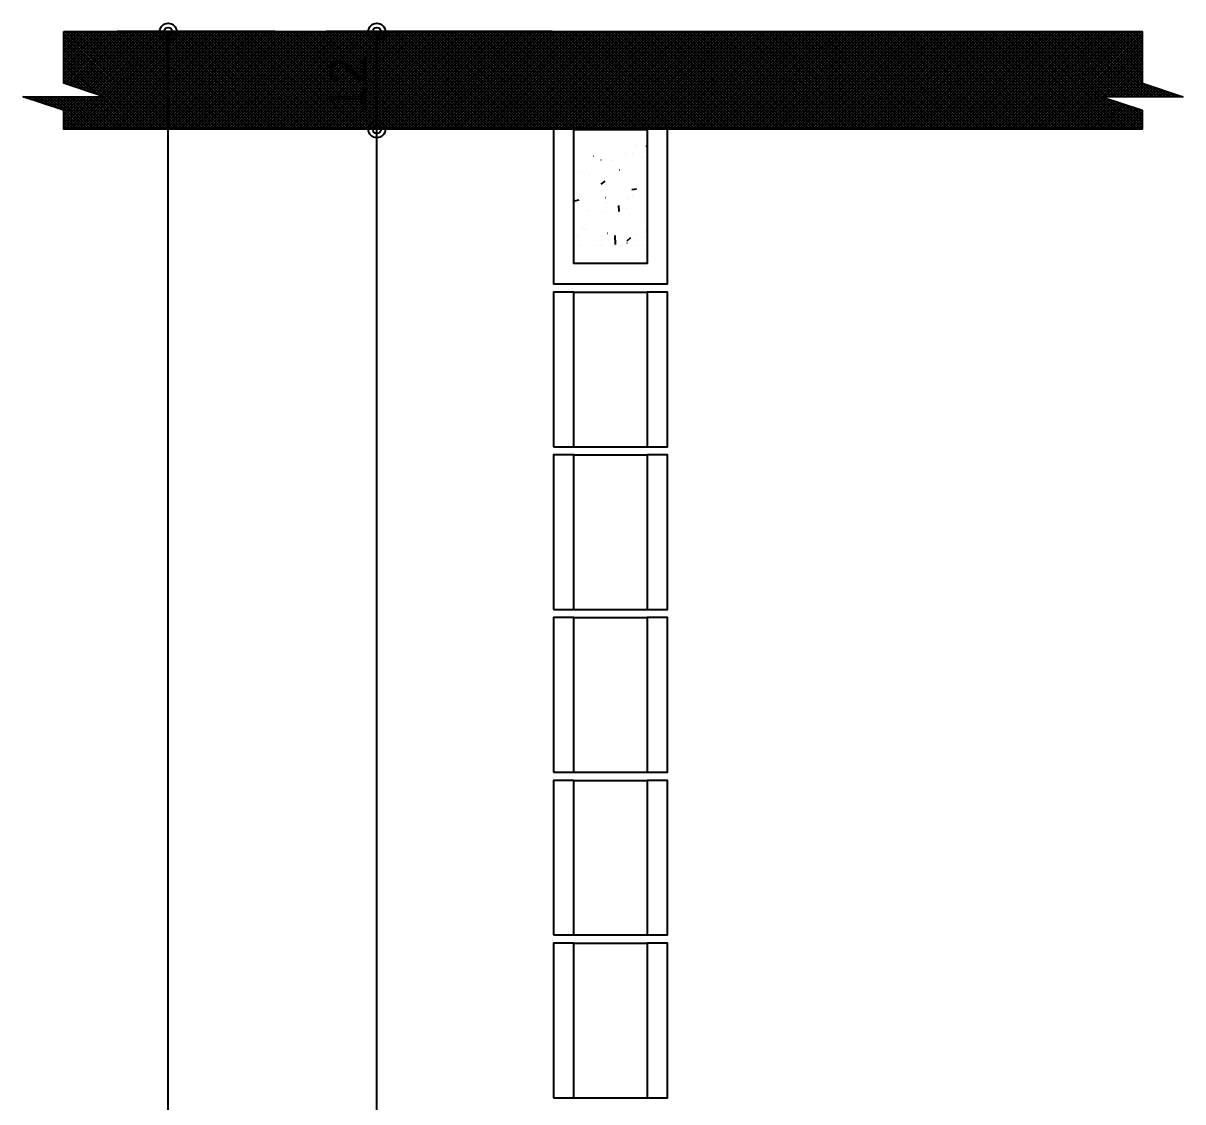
# Model space of a CAD drawing. Extents: x 0 to 119, y 0 to 84.
# Drawn here: x 11.36 to 17.06, y 25.68 to 30.98 of the extents above; entities that cross this region are included whole.
import ezdxf

# ---------------------------------------------------------------- set-up
doc = ezdxf.new("R2010")
doc.units = 0
doc.header["$MEASUREMENT"] = 0
for name, color, linetype in [('10', 252, 'CONTINUOUS'), ('29', 9, 'CONTINUOUS'), ('32', 250, 'CONTINUOUS'), ('6', 178, 'CONTINUOUS')]:
    doc.layers.add(name, color=color, linetype=linetype)
doc.styles.add('TQS_ARIAL', font='arial.ttf')

msp = doc.modelspace()

# ---------------------------------------------------------------- linework, layer by layer
at = {"layer": '10', "color": 252, "linetype": 'Continuous'}
for p, q in [((14.062262, 30.457477), (14.422262, 30.457477)), ((14.062262, 30.457477), (14.422262, 30.457477)), ((14.062262, 30.456399), (14.422262, 30.456399)), ((14.062262, 30.456399), (14.422262, 30.456399)), ((14.062262, 30.456399), (14.422262, 30.456399)), ((14.062262, 29.657477), (14.422262, 29.657477)), ((14.062262, 28.897477), (14.422262, 28.897477)), ((14.062262, 28.857477), (14.422262, 28.857477)), ((14.062262, 28.097477), (14.422262, 28.097477)), ((14.062262, 28.057477), (14.422262, 28.057477)), ((14.062262, 27.297477), (14.422262, 27.297477)), ((14.062262, 27.257477), (14.422262, 27.257477)), ((14.062262, 26.497477), (14.422262, 26.497477)), ((14.062262, 26.457477), (14.422262, 26.457477)), ((14.062262, 25.697477), (14.422262, 25.697477))]:
    msp.add_line(p, q, dxfattribs=at)
for points in [[(14.062262, 30.457477), (13.962262, 30.457477), (13.962262, 29.697477), (14.522262, 29.697477), (14.522262, 30.457477), (14.422262, 30.457477), (14.422262, 29.797477), (14.062262, 29.797477), (14.062262, 30.457477)], [(13.962262, 28.897477), (14.062262, 28.897477), (14.062262, 29.657477), (13.962262, 29.657477), (13.962262, 28.897477)], [(14.422262, 28.897477), (14.522262, 28.897477), (14.522262, 29.657477), (14.422262, 29.657477), (14.422262, 28.897477)], [(13.962262, 28.097477), (14.062262, 28.097477), (14.062262, 28.857477), (13.962262, 28.857477), (13.962262, 28.097477)], [(14.422262, 28.097477), (14.522262, 28.097477), (14.522262, 28.857477), (14.422262, 28.857477), (14.422262, 28.097477)], [(13.962262, 27.297477), (14.062262, 27.297477), (14.062262, 28.057477), (13.962262, 28.057477), (13.962262, 27.297477)], [(14.422262, 27.297477), (14.522262, 27.297477), (14.522262, 28.057477), (14.422262, 28.057477), (14.422262, 27.297477)], [(13.962262, 26.497477), (14.062262, 26.497477), (14.062262, 27.257477), (13.962262, 27.257477), (13.962262, 26.497477)], [(14.422262, 26.497477), (14.522262, 26.497477), (14.522262, 27.257477), (14.422262, 27.257477), (14.422262, 26.497477)], [(13.962262, 25.697477), (14.062262, 25.697477), (14.062262, 26.457477), (13.962262, 26.457477), (13.962262, 25.697477)], [(14.422262, 25.697477), (14.522262, 25.697477), (14.522262, 26.457477), (14.422262, 26.457477), (14.422262, 25.697477)]]:
    msp.add_lwpolyline(points, dxfattribs=at)
at = {"layer": '29', "color": 9, "linetype": 'Continuous'}
for p, q in [((11.555375, 30.689684), (11.803168, 30.937477)), ((11.555375, 30.703826), (11.789026, 30.937477)), ((11.555375, 30.717969), (11.774884, 30.937477)), ((11.555375, 30.732111), (11.760742, 30.937477)), ((11.555375, 30.746253), (11.746599, 30.937477)), ((11.555375, 30.760395), (11.732457, 30.937477)), ((11.555375, 30.774537), (11.718315, 30.937477)), ((11.555375, 30.788679), (11.704173, 30.937477)), ((11.555375, 30.802821), (11.690031, 30.937477)), ((11.555375, 30.816964), (11.675889, 30.937477)), ((11.555375, 30.831106), (11.661747, 30.937477)), ((11.555375, 30.845248), (11.647605, 30.937477)), ((11.555375, 30.85939), (11.633462, 30.937477)), ((11.555375, 30.873532), (11.61932, 30.937477)), ((11.555375, 30.887674), (11.605178, 30.937477)), ((11.555375, 30.901816), (11.591036, 30.937477)), ((11.555375, 30.915958), (11.576894, 30.937477)), ((11.555375, 30.930101), (11.562752, 30.937477)), ((11.555375, 30.927601), (12.025498, 30.457477)), ((11.555375, 30.913458), (12.011356, 30.457477)), ((11.555375, 30.899316), (11.997214, 30.457477)), ((11.55964, 30.937477), (12.03964, 30.457477)), ((11.561826, 30.681993), (11.81731, 30.937477)), ((11.572433, 30.678458), (11.831452, 30.937477)), ((11.573782, 30.937477), (12.053782, 30.457477)), ((11.583039, 30.674922), (11.845594, 30.937477)), ((11.587924, 30.937477), (12.067924, 30.457477)), ((11.593646, 30.671387), (11.859737, 30.937477)), ((11.602066, 30.937477), (12.082066, 30.457477)), ((11.604253, 30.667851), (11.873879, 30.937477)), ((11.606011, 30.457477), (12.086011, 30.937477)), ((11.614859, 30.664316), (11.888021, 30.937477)), ((11.616209, 30.937477), (12.096209, 30.457477)), ((11.620153, 30.457477), (12.100153, 30.937477)), ((11.625466, 30.66078), (11.902163, 30.937477)), ((11.630351, 30.937477), (12.110351, 30.457477)), ((11.634295, 30.457477), (12.114295, 30.937477)), ((11.636072, 30.657245), (11.916305, 30.937477)), ((11.644493, 30.937477), (12.124493, 30.457477)), ((11.646679, 30.653709), (11.930447, 30.937477)), ((11.648437, 30.457477), (12.128437, 30.937477)), ((11.657286, 30.650174), (11.944589, 30.937477)), ((11.658635, 30.937477), (12.138635, 30.457477)), ((11.662579, 30.457477), (12.142579, 30.937477)), ((11.667892, 30.646638), (11.958731, 30.937477)), ((11.672777, 30.937477), (12.152777, 30.457477)), ((11.676721, 30.457477), (12.156721, 30.937477)), ((11.678499, 30.643103), (11.972874, 30.937477)), ((11.686919, 30.937477), (12.166919, 30.457477)), ((11.689105, 30.639567), (11.987016, 30.937477)), ((11.690864, 30.457477), (12.170864, 30.937477)), ((11.699712, 30.636032), (12.001158, 30.937477)), ((11.701061, 30.937477), (12.181061, 30.457477)), ((11.705006, 30.457477), (12.185006, 30.937477)), ((11.710319, 30.632496), (12.0153, 30.937477)), ((11.715204, 30.937477), (12.195204, 30.457477)), ((11.719148, 30.457477), (12.199148, 30.937477)), ((11.720925, 30.628961), (12.029442, 30.937477)), ((11.729346, 30.937477), (12.209346, 30.457477)), ((11.731532, 30.625425), (12.043584, 30.937477)), ((11.73329, 30.457477), (12.21329, 30.937477)), ((11.742139, 30.62189), (12.057726, 30.937477)), ((11.743488, 30.937477), (12.223488, 30.457477)), ((11.747432, 30.457477), (12.227432, 30.937477)), ((11.752745, 30.618354), (12.071869, 30.937477)), ((11.75763, 30.937477), (12.23763, 30.457477)), ((11.761574, 30.457477), (12.241574, 30.937477)), ((11.771772, 30.937477), (12.251772, 30.457477)), ((11.775716, 30.457477), (12.255716, 30.937477)), ((11.785914, 30.937477), (12.265914, 30.457477)), ((11.789858, 30.457477), (12.269858, 30.937477)), ((11.800056, 30.937477), (12.280056, 30.457477)), ((11.804001, 30.457477), (12.284001, 30.937477)), ((11.814198, 30.937477), (12.294198, 30.457477)), ((11.818143, 30.457477), (12.298143, 30.937477)), ((11.828341, 30.937477), (12.308341, 30.457477)), ((11.832285, 30.457477), (12.312285, 30.937477)), ((11.842483, 30.937477), (12.322483, 30.457477)), ((11.846427, 30.457477), (12.326427, 30.937477)), ((11.856625, 30.937477), (12.336625, 30.457477)), ((11.860569, 30.457477), (12.340569, 30.937477)), ((11.870767, 30.937477), (12.350767, 30.457477)), ((11.874711, 30.457477), (12.354711, 30.937477)), ((11.884909, 30.937477), (12.364909, 30.457477)), ((11.888853, 30.457477), (12.368853, 30.937477)), ((11.899051, 30.937477), (12.379051, 30.457477)), ((11.902996, 30.457477), (12.382996, 30.937477)), ((11.913193, 30.937477), (12.393193, 30.457477)), ((11.917138, 30.457477), (12.397138, 30.937477)), ((11.927336, 30.937477), (12.407336, 30.457477)), ((11.93128, 30.457477), (12.41128, 30.937477)), ((11.941478, 30.937477), (12.421478, 30.457477)), ((11.945422, 30.457477), (12.425422, 30.937477)), ((11.95562, 30.937477), (12.43562, 30.457477)), ((11.959564, 30.457477), (12.439564, 30.937477)), ((11.969762, 30.937477), (12.449762, 30.457477)), ((11.973706, 30.457477), (12.453706, 30.937477)), ((11.983904, 30.937477), (12.463904, 30.457477)), ((11.987848, 30.457477), (12.467848, 30.937477)), ((11.998046, 30.937477), (12.478046, 30.457477)), ((12.001991, 30.457477), (12.481991, 30.937477)), ((12.012188, 30.937477), (12.492188, 30.457477)), ((12.016133, 30.457477), (12.496133, 30.937477)), ((12.026331, 30.937477), (12.506331, 30.457477)), ((12.030275, 30.457477), (12.510275, 30.937477)), ((12.040473, 30.937477), (12.520473, 30.457477)), ((12.044417, 30.457477), (12.524417, 30.937477)), ((12.054615, 30.937477), (12.534615, 30.457477)), ((12.058559, 30.457477), (12.538559, 30.937477)), ((12.068757, 30.937477), (12.548757, 30.457477)), ((12.072701, 30.457477), (12.552701, 30.937477)), ((12.082899, 30.937477), (12.562899, 30.457477)), ((12.086843, 30.457477), (12.566843, 30.937477)), ((12.097041, 30.937477), (12.577041, 30.457477)), ((12.100985, 30.457477), (12.580985, 30.937477)), ((12.111183, 30.937477), (12.591183, 30.457477)), ((12.115128, 30.457477), (12.595128, 30.937477)), ((12.125325, 30.937477), (12.605325, 30.457477)), ((12.12927, 30.457477), (12.60927, 30.937477)), ((12.139468, 30.937477), (12.619468, 30.457477)), ((12.143412, 30.457477), (12.623412, 30.937477)), ((12.15361, 30.937477), (12.63361, 30.457477)), ((12.157554, 30.457477), (12.637554, 30.937477)), ((12.167752, 30.937477), (12.647752, 30.457477)), ((12.171696, 30.457477), (12.651696, 30.937477)), ((12.181894, 30.937477), (12.661894, 30.457477)), ((12.185838, 30.457477), (12.665838, 30.937477)), ((12.196036, 30.937477), (12.676036, 30.457477)), ((12.19998, 30.457477), (12.67998, 30.937477)), ((12.210178, 30.937477), (12.690178, 30.457477)), ((12.214123, 30.457477), (12.694123, 30.937477)), ((12.22432, 30.937477), (12.70432, 30.457477)), ((12.228265, 30.457477), (12.708265, 30.937477)), ((12.238463, 30.937477), (12.718463, 30.457477)), ((12.242407, 30.457477), (12.722407, 30.937477)), ((12.252605, 30.937477), (12.732605, 30.457477)), ((12.256549, 30.457477), (12.736549, 30.937477)), ((12.266747, 30.937477), (12.746747, 30.457477)), ((12.270691, 30.457477), (12.750691, 30.937477)), ((12.280889, 30.937477), (12.760889, 30.457477)), ((12.284833, 30.457477), (12.764833, 30.937477)), ((12.295031, 30.937477), (12.775031, 30.457477)), ((12.298975, 30.457477), (12.778975, 30.937477)), ((12.309173, 30.937477), (12.789173, 30.457477)), ((12.313117, 30.457477), (12.793117, 30.937477)), ((12.323315, 30.937477), (12.803315, 30.457477)), ((12.32726, 30.457477), (12.80726, 30.937477)), ((12.337458, 30.937477), (12.817458, 30.457477)), ((12.341402, 30.457477), (12.821402, 30.937477)), ((12.3516, 30.937477), (12.8316, 30.457477)), ((12.355544, 30.457477), (12.835544, 30.937477)), ((12.365742, 30.937477), (12.845742, 30.457477)), ((12.369686, 30.457477), (12.849686, 30.937477)), ((12.379884, 30.937477), (12.859884, 30.457477)), ((12.383828, 30.457477), (12.863828, 30.937477)), ((12.394026, 30.937477), (12.874026, 30.457477)), ((12.39797, 30.457477), (12.87797, 30.937477)), ((12.408168, 30.937477), (12.888168, 30.457477)), ((12.412112, 30.457477), (12.892112, 30.937477)), ((12.42231, 30.937477), (12.90231, 30.457477)), ((12.426255, 30.457477), (12.906255, 30.937477)), ((12.436452, 30.937477), (12.916452, 30.457477)), ((12.440397, 30.457477), (12.920397, 30.937477)), ((12.450595, 30.937477), (12.930595, 30.457477)), ((12.454539, 30.457477), (12.934539, 30.937477)), ((12.464737, 30.937477), (12.944737, 30.457477)), ((12.468681, 30.457477), (12.948681, 30.937477)), ((12.478879, 30.937477), (12.958879, 30.457477)), ((12.482823, 30.457477), (12.962823, 30.937477)), ((12.493021, 30.937477), (12.973021, 30.457477)), ((12.496965, 30.457477), (12.976965, 30.937477)), ((12.507163, 30.937477), (12.987163, 30.457477)), ((12.511107, 30.457477), (12.991107, 30.937477)), ((12.521305, 30.937477), (13.001305, 30.457477)), ((12.52525, 30.457477), (13.00525, 30.937477)), ((12.535447, 30.937477), (13.015447, 30.457477)), ((12.539392, 30.457477), (13.019392, 30.937477)), ((12.54959, 30.937477), (13.02959, 30.457477)), ((12.553534, 30.457477), (13.033534, 30.937477)), ((12.563732, 30.937477), (13.043732, 30.457477)), ((12.567676, 30.457477), (13.047676, 30.937477)), ((12.577874, 30.937477), (13.057874, 30.457477)), ((12.581818, 30.457477), (13.061818, 30.937477)), ((12.592016, 30.937477), (13.072016, 30.457477)), ((12.59596, 30.457477), (13.07596, 30.937477)), ((12.606158, 30.937477), (13.086158, 30.457477)), ((12.610102, 30.457477), (13.090102, 30.937477)), ((12.6203, 30.937477), (13.1003, 30.457477)), ((12.624244, 30.457477), (13.104244, 30.937477)), ((12.634442, 30.937477), (13.114442, 30.457477)), ((12.638387, 30.457477), (13.118387, 30.937477)), ((12.648584, 30.937477), (13.128584, 30.457477)), ((12.652529, 30.457477), (13.132529, 30.937477)), ((12.662727, 30.937477), (13.142727, 30.457477)), ((12.666671, 30.457477), (13.146671, 30.937477)), ((12.676869, 30.937477), (13.156869, 30.457477)), ((12.680813, 30.457477), (13.160813, 30.937477)), ((12.691011, 30.937477), (13.171011, 30.457477)), ((12.694955, 30.457477), (13.174955, 30.937477)), ((12.705153, 30.937477), (13.185153, 30.457477)), ((12.709097, 30.457477), (13.189097, 30.937477)), ((12.719295, 30.937477), (13.199295, 30.457477)), ((12.723239, 30.457477), (13.203239, 30.937477)), ((12.733437, 30.937477), (13.213437, 30.457477)), ((12.737382, 30.457477), (13.217382, 30.937477)), ((12.747579, 30.937477), (13.227579, 30.457477)), ((12.751524, 30.457477), (13.231524, 30.937477)), ((12.761722, 30.937477), (13.241722, 30.457477)), ((12.765666, 30.457477), (13.245666, 30.937477)), ((12.775864, 30.937477), (13.255864, 30.457477)), ((12.779808, 30.457477), (13.259808, 30.937477)), ((12.790006, 30.937477), (13.270006, 30.457477)), ((12.79395, 30.457477), (13.27395, 30.937477)), ((12.804148, 30.937477), (13.284148, 30.457477)), ((12.808092, 30.457477), (13.288092, 30.937477)), ((12.81829, 30.937477), (13.29829, 30.457477)), ((12.822234, 30.457477), (13.302234, 30.937477)), ((12.832432, 30.937477), (13.312432, 30.457477)), ((12.836377, 30.457477), (13.316377, 30.937477)), ((12.846574, 30.937477), (13.326574, 30.457477)), ((12.850519, 30.457477), (13.330519, 30.937477)), ((12.860717, 30.937477), (13.340717, 30.457477)), ((12.864661, 30.457477), (13.344661, 30.937477)), ((12.874859, 30.937477), (13.354859, 30.457477)), ((12.878803, 30.457477), (13.358803, 30.937477)), ((12.889001, 30.937477), (13.369001, 30.457477)), ((12.892945, 30.457477), (13.372945, 30.937477)), ((12.903143, 30.937477), (13.383143, 30.457477)), ((12.907087, 30.457477), (13.387087, 30.937477)), ((12.917285, 30.937477), (13.397285, 30.457477)), ((12.921229, 30.457477), (13.401229, 30.937477)), ((12.931427, 30.937477), (13.411427, 30.457477)), ((12.935371, 30.457477), (13.415371, 30.937477)), ((12.945569, 30.937477), (13.425569, 30.457477)), ((12.949514, 30.457477), (13.429514, 30.937477)), ((12.959711, 30.937477), (13.439711, 30.457477)), ((12.963656, 30.457477), (13.443656, 30.937477)), ((12.973854, 30.937477), (13.453854, 30.457477)), ((12.977798, 30.457477), (13.457798, 30.937477)), ((12.987996, 30.937477), (13.467996, 30.457477)), ((12.99194, 30.457477), (13.47194, 30.937477)), ((13.002138, 30.937477), (13.482138, 30.457477)), ((13.006082, 30.457477), (13.486082, 30.937477)), ((13.01628, 30.937477), (13.49628, 30.457477)), ((13.020224, 30.457477), (13.500224, 30.937477)), ((13.030422, 30.937477), (13.510422, 30.457477)), ((13.034366, 30.457477), (13.514366, 30.937477)), ((13.044564, 30.937477), (13.524564, 30.457477)), ((13.048509, 30.457477), (13.528509, 30.937477)), ((13.058706, 30.937477), (13.538706, 30.457477)), ((13.062651, 30.457477), (13.542651, 30.937477)), ((13.072849, 30.937477), (13.552849, 30.457477)), ((13.076793, 30.457477), (13.556793, 30.937477)), ((13.086991, 30.937477), (13.566991, 30.457477)), ((13.090935, 30.457477), (13.570935, 30.937477)), ((13.101133, 30.937477), (13.581133, 30.457477)), ((13.105077, 30.457477), (13.585077, 30.937477)), ((13.115275, 30.937477), (13.595275, 30.457477)), ((13.119219, 30.457477), (13.599219, 30.937477)), ((13.129417, 30.937477), (13.609417, 30.457477)), ((13.133361, 30.457477), (13.613361, 30.937477)), ((13.143559, 30.937477), (13.623559, 30.457477)), ((13.147503, 30.457477), (13.627503, 30.937477)), ((13.157701, 30.937477), (13.637701, 30.457477)), ((13.161646, 30.457477), (13.641646, 30.937477)), ((13.171844, 30.937477), (13.651844, 30.457477)), ((13.175788, 30.457477), (13.655788, 30.937477)), ((13.185986, 30.937477), (13.665986, 30.457477)), ((13.18993, 30.457477), (13.66993, 30.937477)), ((13.200128, 30.937477), (13.680128, 30.457477)), ((13.204072, 30.457477), (13.684072, 30.937477)), ((13.21427, 30.937477), (13.69427, 30.457477)), ((13.218214, 30.457477), (13.698214, 30.937477)), ((13.228412, 30.937477), (13.708412, 30.457477)), ((13.232356, 30.457477), (13.712356, 30.937477)), ((13.242554, 30.937477), (13.722554, 30.457477)), ((13.246498, 30.457477), (13.726498, 30.937477)), ((13.256696, 30.937477), (13.736696, 30.457477)), ((13.260641, 30.457477), (13.740641, 30.937477)), ((13.270838, 30.937477), (13.750838, 30.457477)), ((13.274783, 30.457477), (13.754783, 30.937477)), ((13.284981, 30.937477), (13.764981, 30.457477)), ((13.288925, 30.457477), (13.768925, 30.937477)), ((13.299123, 30.937477), (13.779123, 30.457477)), ((13.303067, 30.457477), (13.783067, 30.937477)), ((13.313265, 30.937477), (13.793265, 30.457477)), ((13.317209, 30.457477), (13.797209, 30.937477)), ((13.327407, 30.937477), (13.807407, 30.457477)), ((13.331351, 30.457477), (13.811351, 30.937477)), ((13.341549, 30.937477), (13.821549, 30.457477)), ((13.345493, 30.457477), (13.825493, 30.937477)), ((13.355691, 30.937477), (13.835691, 30.457477)), ((13.359636, 30.457477), (13.839636, 30.937477)), ((13.369833, 30.937477), (13.849833, 30.457477)), ((13.373778, 30.457477), (13.853778, 30.937477)), ((13.383976, 30.937477), (13.863976, 30.457477)), ((13.38792, 30.457477), (13.86792, 30.937477)), ((13.398118, 30.937477), (13.878118, 30.457477)), ((13.402062, 30.457477), (13.882062, 30.937477)), ((13.41226, 30.937477), (13.89226, 30.457477)), ((13.416204, 30.457477), (13.896204, 30.937477)), ((13.426402, 30.937477), (13.906402, 30.457477)), ((13.430346, 30.457477), (13.910346, 30.937477)), ((13.440544, 30.937477), (13.920544, 30.457477)), ((13.444488, 30.457477), (13.924488, 30.937477)), ((13.454686, 30.937477), (13.934686, 30.457477)), ((13.45863, 30.457477), (13.93863, 30.937477)), ((13.468828, 30.937477), (13.948828, 30.457477)), ((13.472773, 30.457477), (13.952773, 30.937477)), ((13.48297, 30.937477), (13.96297, 30.457477)), ((13.486915, 30.457477), (13.966915, 30.937477)), ((13.497113, 30.937477), (13.977113, 30.457477)), ((13.501057, 30.457477), (13.981057, 30.937477)), ((13.511255, 30.937477), (13.991255, 30.457477)), ((13.515199, 30.457477), (13.995199, 30.937477)), ((13.525397, 30.937477), (14.005397, 30.457477)), ((13.529341, 30.457477), (14.009341, 30.937477)), ((13.539539, 30.937477), (14.019539, 30.457477)), ((13.543483, 30.457477), (14.023483, 30.937477)), ((13.553681, 30.937477), (14.033681, 30.457477)), ((13.557625, 30.457477), (14.037625, 30.937477)), ((13.567823, 30.937477), (14.047823, 30.457477)), ((13.571768, 30.457477), (14.051768, 30.937477)), ((13.581965, 30.937477), (14.061965, 30.457477)), ((13.58591, 30.457477), (14.06591, 30.937477)), ((13.596108, 30.937477), (14.076108, 30.457477)), ((13.600052, 30.457477), (14.080052, 30.937477)), ((13.61025, 30.937477), (14.09025, 30.457477)), ((13.614194, 30.457477), (14.094194, 30.937477)), ((13.624392, 30.937477), (14.104392, 30.457477)), ((13.628336, 30.457477), (14.108336, 30.937477)), ((13.638534, 30.937477), (14.118534, 30.457477)), ((13.642478, 30.457477), (14.122478, 30.937477)), ((13.652676, 30.937477), (14.132676, 30.457477)), ((13.65662, 30.457477), (14.13662, 30.937477)), ((13.666818, 30.937477), (14.146818, 30.457477)), ((13.670763, 30.457477), (14.150763, 30.937477)), ((13.68096, 30.937477), (14.16096, 30.457477)), ((13.684905, 30.457477), (14.164905, 30.937477)), ((13.695103, 30.937477), (14.175103, 30.457477)), ((13.699047, 30.457477), (14.179047, 30.937477)), ((13.709245, 30.937477), (14.189245, 30.457477)), ((13.713189, 30.457477), (14.193189, 30.937477)), ((13.723387, 30.937477), (14.203387, 30.457477)), ((13.727331, 30.457477), (14.207331, 30.937477)), ((13.737529, 30.937477), (14.217529, 30.457477)), ((13.741473, 30.457477), (14.221473, 30.937477)), ((13.751671, 30.937477), (14.231671, 30.457477)), ((13.755615, 30.457477), (14.235615, 30.937477)), ((13.765813, 30.937477), (14.245813, 30.457477)), ((13.769757, 30.457477), (14.249757, 30.937477)), ((13.779955, 30.937477), (14.259955, 30.457477)), ((13.7839, 30.457477), (14.2639, 30.937477)), ((13.794097, 30.937477), (14.274097, 30.457477)), ((13.798042, 30.457477), (14.278042, 30.937477)), ((13.80824, 30.937477), (14.28824, 30.457477)), ((13.812184, 30.457477), (14.292184, 30.937477)), ((13.822382, 30.937477), (14.302382, 30.457477)), ((13.826326, 30.457477), (14.306326, 30.937477)), ((13.836524, 30.937477), (14.316524, 30.457477)), ((13.840468, 30.457477), (14.320468, 30.937477)), ((13.850666, 30.937477), (14.330666, 30.457477)), ((13.85461, 30.457477), (14.33461, 30.937477)), ((13.864808, 30.937477), (14.344808, 30.457477)), ((13.868752, 30.457477), (14.348752, 30.937477)), ((13.87895, 30.937477), (14.35895, 30.457477)), ((13.882895, 30.457477), (14.362895, 30.937477)), ((13.893092, 30.937477), (14.373092, 30.457477)), ((13.897037, 30.457477), (14.377037, 30.937477)), ((13.907235, 30.937477), (14.387235, 30.457477)), ((13.911179, 30.457477), (14.391179, 30.937477)), ((13.921377, 30.937477), (14.401377, 30.457477)), ((13.925321, 30.457477), (14.405321, 30.937477)), ((13.935519, 30.937477), (14.415519, 30.457477)), ((13.939463, 30.457477), (14.419463, 30.937477)), ((13.949661, 30.937477), (14.429661, 30.457477)), ((13.953605, 30.457477), (14.433605, 30.937477)), ((13.963803, 30.937477), (14.443803, 30.457477)), ((13.967747, 30.457477), (14.447747, 30.937477)), ((13.977945, 30.937477), (14.457945, 30.457477)), ((13.981889, 30.457477), (14.461889, 30.937477)), ((13.992087, 30.937477), (14.472087, 30.457477)), ((13.996032, 30.457477), (14.476032, 30.937477)), ((14.00623, 30.937477), (14.48623, 30.457477)), ((14.010174, 30.457477), (14.490174, 30.937477)), ((14.020372, 30.937477), (14.500372, 30.457477)), ((14.024316, 30.457477), (14.504316, 30.937477)), ((14.034514, 30.937477), (14.514514, 30.457477)), ((14.038458, 30.457477), (14.518458, 30.937477)), ((14.048656, 30.937477), (14.528656, 30.457477)), ((14.0526, 30.457477), (14.5326, 30.937477)), ((14.062798, 30.937477), (14.542798, 30.457477)), ((14.066742, 30.457477), (14.546742, 30.937477)), ((14.07694, 30.937477), (14.55694, 30.457477)), ((14.080884, 30.457477), (14.560884, 30.937477)), ((14.091082, 30.937477), (14.571082, 30.457477)), ((14.095027, 30.457477), (14.575027, 30.937477)), ((14.105224, 30.937477), (14.585224, 30.457477)), ((14.109169, 30.457477), (14.589169, 30.937477)), ((14.119367, 30.937477), (14.599367, 30.457477)), ((14.123311, 30.457477), (14.603311, 30.937477)), ((14.133509, 30.937477), (14.613509, 30.457477)), ((14.137453, 30.457477), (14.617453, 30.937477)), ((14.147651, 30.937477), (14.627651, 30.457477)), ((14.151595, 30.457477), (14.631595, 30.937477)), ((14.161793, 30.937477), (14.641793, 30.457477)), ((14.165737, 30.457477), (14.645737, 30.937477)), ((14.175935, 30.937477), (14.655935, 30.457477)), ((14.179879, 30.457477), (14.659879, 30.937477)), ((14.190077, 30.937477), (14.670077, 30.457477)), ((14.194022, 30.457477), (14.674022, 30.937477)), ((14.204219, 30.937477), (14.684219, 30.457477)), ((14.208164, 30.457477), (14.688164, 30.937477)), ((14.218362, 30.937477), (14.698362, 30.457477)), ((14.222306, 30.457477), (14.702306, 30.937477)), ((14.232504, 30.937477), (14.712504, 30.457477)), ((14.236448, 30.457477), (14.716448, 30.937477)), ((14.246646, 30.937477), (14.726646, 30.457477)), ((14.25059, 30.457477), (14.73059, 30.937477)), ((14.260788, 30.937477), (14.740788, 30.457477)), ((14.264732, 30.457477), (14.744732, 30.937477)), ((14.27493, 30.937477), (14.75493, 30.457477)), ((14.278874, 30.457477), (14.758874, 30.937477)), ((14.289072, 30.937477), (14.769072, 30.457477)), ((14.293016, 30.457477), (14.773016, 30.937477)), ((14.303214, 30.937477), (14.783214, 30.457477)), ((14.307159, 30.457477), (14.787159, 30.937477)), ((14.317357, 30.937477), (14.797357, 30.457477)), ((14.321301, 30.457477), (14.801301, 30.937477)), ((14.331499, 30.937477), (14.811499, 30.457477)), ((14.335443, 30.457477), (14.815443, 30.937477)), ((14.345641, 30.937477), (14.825641, 30.457477)), ((14.349585, 30.457477), (14.829585, 30.937477)), ((14.359783, 30.937477), (14.839783, 30.457477)), ((14.363727, 30.457477), (14.843727, 30.937477)), ((14.373925, 30.937477), (14.853925, 30.457477)), ((14.377869, 30.457477), (14.857869, 30.937477)), ((14.388067, 30.937477), (14.868067, 30.457477)), ((14.392011, 30.457477), (14.872011, 30.937477)), ((14.402209, 30.937477), (14.882209, 30.457477)), ((14.406154, 30.457477), (14.886154, 30.937477)), ((14.416351, 30.937477), (14.896351, 30.457477)), ((14.420296, 30.457477), (14.900296, 30.937477)), ((14.430494, 30.937477), (14.910494, 30.457477)), ((14.434438, 30.457477), (14.914438, 30.937477)), ((14.444636, 30.937477), (14.924636, 30.457477)), ((14.44858, 30.457477), (14.92858, 30.937477)), ((14.458778, 30.937477), (14.938778, 30.457477)), ((14.462722, 30.457477), (14.942722, 30.937477)), ((14.47292, 30.937477), (14.95292, 30.457477)), ((14.476864, 30.457477), (14.956864, 30.937477)), ((14.487062, 30.937477), (14.967062, 30.457477)), ((14.491006, 30.457477), (14.971006, 30.937477)), ((14.501204, 30.937477), (14.981204, 30.457477)), ((14.505149, 30.457477), (14.985149, 30.937477)), ((14.515346, 30.937477), (14.995346, 30.457477)), ((14.519291, 30.457477), (14.999291, 30.937477)), ((14.529489, 30.937477), (15.009489, 30.457477)), ((14.533433, 30.457477), (15.013433, 30.937477)), ((14.543631, 30.937477), (15.023631, 30.457477)), ((14.547575, 30.457477), (15.027575, 30.937477)), ((14.557773, 30.937477), (15.037773, 30.457477)), ((14.561717, 30.457477), (15.041717, 30.937477)), ((14.571915, 30.937477), (15.051915, 30.457477)), ((14.575859, 30.457477), (15.055859, 30.937477)), ((14.586057, 30.937477), (15.066057, 30.457477)), ((14.590001, 30.457477), (15.070001, 30.937477)), ((14.600199, 30.937477), (15.080199, 30.457477)), ((14.604143, 30.457477), (15.084143, 30.937477)), ((14.614341, 30.937477), (15.094341, 30.457477)), ((14.618286, 30.457477), (15.098286, 30.937477)), ((14.628483, 30.937477), (15.108483, 30.457477)), ((14.632428, 30.457477), (15.112428, 30.937477)), ((14.642626, 30.937477), (15.122626, 30.457477)), ((14.64657, 30.457477), (15.12657, 30.937477)), ((14.656768, 30.937477), (15.136768, 30.457477)), ((14.660712, 30.457477), (15.140712, 30.937477)), ((14.67091, 30.937477), (15.15091, 30.457477)), ((14.674854, 30.457477), (15.154854, 30.937477)), ((14.685052, 30.937477), (15.165052, 30.457477)), ((14.688996, 30.457477), (15.168996, 30.937477)), ((14.699194, 30.937477), (15.179194, 30.457477)), ((14.703138, 30.457477), (15.183138, 30.937477)), ((14.713336, 30.937477), (15.193336, 30.457477)), ((14.717281, 30.457477), (15.197281, 30.937477)), ((14.727478, 30.937477), (15.207478, 30.457477)), ((14.731423, 30.457477), (15.211423, 30.937477)), ((14.741621, 30.937477), (15.221621, 30.457477)), ((14.745565, 30.457477), (15.225565, 30.937477)), ((14.755763, 30.937477), (15.235763, 30.457477)), ((14.759707, 30.457477), (15.239707, 30.937477)), ((14.769905, 30.937477), (15.249905, 30.457477)), ((14.773849, 30.457477), (15.253849, 30.937477)), ((14.784047, 30.937477), (15.264047, 30.457477)), ((14.787991, 30.457477), (15.267991, 30.937477)), ((14.798189, 30.937477), (15.278189, 30.457477)), ((14.802133, 30.457477), (15.282133, 30.937477)), ((14.812331, 30.937477), (15.292331, 30.457477)), ((14.816275, 30.457477), (15.296275, 30.937477)), ((14.826473, 30.937477), (15.306473, 30.457477)), ((14.830418, 30.457477), (15.310418, 30.937477)), ((14.840616, 30.937477), (15.320616, 30.457477)), ((14.84456, 30.457477), (15.32456, 30.937477)), ((14.854758, 30.937477), (15.334758, 30.457477)), ((14.858702, 30.457477), (15.338702, 30.937477)), ((14.8689, 30.937477), (15.3489, 30.457477)), ((14.872844, 30.457477), (15.352844, 30.937477)), ((14.883042, 30.937477), (15.363042, 30.457477)), ((14.886986, 30.457477), (15.366986, 30.937477)), ((14.897184, 30.937477), (15.377184, 30.457477)), ((14.901128, 30.457477), (15.381128, 30.937477)), ((14.911326, 30.937477), (15.391326, 30.457477)), ((14.91527, 30.457477), (15.39527, 30.937477)), ((14.925468, 30.937477), (15.405468, 30.457477)), ((14.929413, 30.457477), (15.409413, 30.937477)), ((14.93961, 30.937477), (15.41961, 30.457477)), ((14.943555, 30.457477), (15.423555, 30.937477)), ((14.953753, 30.937477), (15.433753, 30.457477)), ((14.957697, 30.457477), (15.437697, 30.937477)), ((14.967895, 30.937477), (15.447895, 30.457477)), ((14.971839, 30.457477), (15.451839, 30.937477)), ((14.982037, 30.937477), (15.462037, 30.457477)), ((14.985981, 30.457477), (15.465981, 30.937477)), ((14.996179, 30.937477), (15.476179, 30.457477)), ((15.000123, 30.457477), (15.480123, 30.937477)), ((15.010321, 30.937477), (15.490321, 30.457477)), ((15.014265, 30.457477), (15.494265, 30.937477)), ((15.024463, 30.937477), (15.504463, 30.457477)), ((15.028408, 30.457477), (15.508408, 30.937477)), ((15.038605, 30.937477), (15.518605, 30.457477)), ((15.04255, 30.457477), (15.52255, 30.937477)), ((15.052748, 30.937477), (15.532748, 30.457477)), ((15.056692, 30.457477), (15.536692, 30.937477)), ((15.06689, 30.937477), (15.54689, 30.457477)), ((15.070834, 30.457477), (15.550834, 30.937477)), ((15.081032, 30.937477), (15.561032, 30.457477)), ((15.084976, 30.457477), (15.564976, 30.937477)), ((15.095174, 30.937477), (15.575174, 30.457477)), ((15.099118, 30.457477), (15.579118, 30.937477)), ((15.109316, 30.937477), (15.589316, 30.457477)), ((15.11326, 30.457477), (15.59326, 30.937477)), ((15.123458, 30.937477), (15.603458, 30.457477)), ((15.127402, 30.457477), (15.607402, 30.937477)), ((15.1376, 30.937477), (15.6176, 30.457477)), ((15.141545, 30.457477), (15.621545, 30.937477)), ((15.151743, 30.937477), (15.631743, 30.457477)), ((15.155687, 30.457477), (15.635687, 30.937477)), ((15.165885, 30.937477), (15.645885, 30.457477)), ((15.169829, 30.457477), (15.649829, 30.937477)), ((15.180027, 30.937477), (15.660027, 30.457477)), ((15.183971, 30.457477), (15.663971, 30.937477)), ((15.194169, 30.937477), (15.674169, 30.457477)), ((15.198113, 30.457477), (15.678113, 30.937477)), ((15.208311, 30.937477), (15.688311, 30.457477)), ((15.212255, 30.457477), (15.692255, 30.937477)), ((15.222453, 30.937477), (15.702453, 30.457477)), ((15.226397, 30.457477), (15.706397, 30.937477)), ((15.236595, 30.937477), (15.716595, 30.457477)), ((15.24054, 30.457477), (15.72054, 30.937477)), ((15.250737, 30.937477), (15.730737, 30.457477)), ((15.254682, 30.457477), (15.734682, 30.937477)), ((15.26488, 30.937477), (15.74488, 30.457477)), ((15.268824, 30.457477), (15.748824, 30.937477)), ((15.279022, 30.937477), (15.759022, 30.457477)), ((15.282966, 30.457477), (15.762966, 30.937477)), ((15.293164, 30.937477), (15.773164, 30.457477)), ((15.297108, 30.457477), (15.777108, 30.937477)), ((15.307306, 30.937477), (15.787306, 30.457477)), ((15.31125, 30.457477), (15.79125, 30.937477)), ((15.321448, 30.937477), (15.801448, 30.457477)), ((15.325392, 30.457477), (15.805392, 30.937477)), ((15.33559, 30.937477), (15.81559, 30.457477)), ((15.339535, 30.457477), (15.819535, 30.937477)), ((15.349732, 30.937477), (15.829732, 30.457477)), ((15.353677, 30.457477), (15.833677, 30.937477)), ((15.363875, 30.937477), (15.843875, 30.457477)), ((15.367819, 30.457477), (15.847819, 30.937477)), ((15.378017, 30.937477), (15.858017, 30.457477)), ((15.381961, 30.457477), (15.861961, 30.937477)), ((15.392159, 30.937477), (15.872159, 30.457477)), ((15.396103, 30.457477), (15.876103, 30.937477)), ((15.406301, 30.937477), (15.886301, 30.457477)), ((15.410245, 30.457477), (15.890245, 30.937477)), ((15.420443, 30.937477), (15.900443, 30.457477)), ((15.424387, 30.457477), (15.904387, 30.937477)), ((15.434585, 30.937477), (15.914585, 30.457477)), ((15.438529, 30.457477), (15.918529, 30.937477)), ((15.448727, 30.937477), (15.928727, 30.457477)), ((15.452672, 30.457477), (15.932672, 30.937477)), ((15.462869, 30.937477), (15.942869, 30.457477)), ((15.466814, 30.457477), (15.946814, 30.937477)), ((15.477012, 30.937477), (15.957012, 30.457477)), ((15.480956, 30.457477), (15.960956, 30.937477)), ((15.491154, 30.937477), (15.971154, 30.457477)), ((15.495098, 30.457477), (15.975098, 30.937477)), ((15.505296, 30.937477), (15.985296, 30.457477)), ((15.50924, 30.457477), (15.98924, 30.937477)), ((15.519438, 30.937477), (15.999438, 30.457477)), ((15.523382, 30.457477), (16.003382, 30.937477)), ((15.53358, 30.937477), (16.01358, 30.457477)), ((15.537524, 30.457477), (16.017524, 30.937477)), ((15.547722, 30.937477), (16.027722, 30.457477)), ((15.551667, 30.457477), (16.031667, 30.937477)), ((15.561864, 30.937477), (16.041864, 30.457477)), ((15.565809, 30.457477), (16.045809, 30.937477)), ((15.576007, 30.937477), (16.056007, 30.457477)), ((15.579951, 30.457477), (16.059951, 30.937477)), ((15.590149, 30.937477), (16.070149, 30.457477)), ((15.594093, 30.457477), (16.074093, 30.937477)), ((15.604291, 30.937477), (16.084291, 30.457477)), ((15.608235, 30.457477), (16.088235, 30.937477)), ((15.618433, 30.937477), (16.098433, 30.457477)), ((15.622377, 30.457477), (16.102377, 30.937477)), ((15.632575, 30.937477), (16.112575, 30.457477)), ((15.636519, 30.457477), (16.116519, 30.937477)), ((15.646717, 30.937477), (16.126717, 30.457477)), ((15.650661, 30.457477), (16.130661, 30.937477)), ((15.660859, 30.937477), (16.140859, 30.457477)), ((15.664804, 30.457477), (16.144804, 30.937477)), ((15.675002, 30.937477), (16.155002, 30.457477)), ((15.678946, 30.457477), (16.158946, 30.937477)), ((15.689144, 30.937477), (16.169144, 30.457477)), ((15.693088, 30.457477), (16.173088, 30.937477)), ((15.703286, 30.937477), (16.183286, 30.457477)), ((15.70723, 30.457477), (16.18723, 30.937477)), ((15.717428, 30.937477), (16.197428, 30.457477)), ((15.721372, 30.457477), (16.201372, 30.937477)), ((15.73157, 30.937477), (16.21157, 30.457477)), ((15.735514, 30.457477), (16.215514, 30.937477)), ((15.745712, 30.937477), (16.225712, 30.457477)), ((15.749656, 30.457477), (16.229656, 30.937477)), ((15.759854, 30.937477), (16.239854, 30.457477)), ((15.763799, 30.457477), (16.243799, 30.937477)), ((15.773996, 30.937477), (16.253996, 30.457477)), ((15.777941, 30.457477), (16.257941, 30.937477)), ((15.788139, 30.937477), (16.268139, 30.457477)), ((15.792083, 30.457477), (16.272083, 30.937477)), ((15.802281, 30.937477), (16.282281, 30.457477)), ((15.806225, 30.457477), (16.286225, 30.937477)), ((15.816423, 30.937477), (16.296423, 30.457477)), ((15.820367, 30.457477), (16.300367, 30.937477)), ((15.830565, 30.937477), (16.310565, 30.457477)), ((15.834509, 30.457477), (16.314509, 30.937477)), ((15.844707, 30.937477), (16.324707, 30.457477)), ((15.848651, 30.457477), (16.328651, 30.937477)), ((15.858849, 30.937477), (16.338849, 30.457477)), ((15.862794, 30.457477), (16.342794, 30.937477)), ((15.872991, 30.937477), (16.352991, 30.457477)), ((15.876936, 30.457477), (16.356936, 30.937477)), ((15.887134, 30.937477), (16.367134, 30.457477)), ((15.891078, 30.457477), (16.371078, 30.937477)), ((15.901276, 30.937477), (16.381276, 30.457477)), ((15.90522, 30.457477), (16.38522, 30.937477)), ((15.915418, 30.937477), (16.395418, 30.457477)), ((15.919362, 30.457477), (16.399362, 30.937477)), ((15.92956, 30.937477), (16.40956, 30.457477)), ((15.933504, 30.457477), (16.413504, 30.937477)), ((15.943702, 30.937477), (16.423702, 30.457477)), ((15.947646, 30.457477), (16.427646, 30.937477)), ((15.957844, 30.937477), (16.437844, 30.457477)), ((15.961788, 30.457477), (16.441788, 30.937477)), ((15.971986, 30.937477), (16.451986, 30.457477)), ((15.975931, 30.457477), (16.455931, 30.937477)), ((15.986129, 30.937477), (16.466129, 30.457477)), ((15.990073, 30.457477), (16.470073, 30.937477)), ((16.000271, 30.937477), (16.480271, 30.457477)), ((16.004215, 30.457477), (16.484215, 30.937477)), ((16.014413, 30.937477), (16.494413, 30.457477)), ((16.018357, 30.457477), (16.498357, 30.937477)), ((16.028555, 30.937477), (16.508555, 30.457477)), ((16.032499, 30.457477), (16.512499, 30.937477)), ((16.042697, 30.937477), (16.522697, 30.457477)), ((16.046641, 30.457477), (16.526641, 30.937477)), ((16.056839, 30.937477), (16.536839, 30.457477)), ((16.060783, 30.457477), (16.540783, 30.937477)), ((16.070981, 30.937477), (16.550981, 30.457477)), ((16.074926, 30.457477), (16.554926, 30.937477)), ((16.085123, 30.937477), (16.565123, 30.457477)), ((16.089068, 30.457477), (16.569068, 30.937477)), ((16.099266, 30.937477), (16.579266, 30.457477)), ((16.10321, 30.457477), (16.58321, 30.937477)), ((16.113408, 30.937477), (16.593408, 30.457477)), ((16.117352, 30.457477), (16.597352, 30.937477)), ((16.12755, 30.937477), (16.60755, 30.457477)), ((16.131494, 30.457477), (16.611494, 30.937477)), ((16.141692, 30.937477), (16.621692, 30.457477)), ((16.145636, 30.457477), (16.625636, 30.937477)), ((16.155834, 30.937477), (16.635834, 30.457477)), ((16.159778, 30.457477), (16.639778, 30.937477)), ((16.169976, 30.937477), (16.649976, 30.457477)), ((16.173921, 30.457477), (16.653921, 30.937477)), ((16.184118, 30.937477), (16.664118, 30.457477)), ((16.188063, 30.457477), (16.668063, 30.937477)), ((16.198261, 30.937477), (16.678261, 30.457477)), ((16.202205, 30.457477), (16.682205, 30.937477)), ((16.212403, 30.937477), (16.692403, 30.457477)), ((16.216347, 30.457477), (16.696347, 30.937477)), ((16.226545, 30.937477), (16.706545, 30.457477)), ((16.230489, 30.457477), (16.710489, 30.937477)), ((16.240687, 30.937477), (16.720687, 30.457477)), ((16.244631, 30.457477), (16.724631, 30.937477)), ((16.254829, 30.937477), (16.734829, 30.457477)), ((16.258773, 30.457477), (16.738773, 30.937477)), ((16.268971, 30.937477), (16.748971, 30.457477)), ((16.272915, 30.457477), (16.752915, 30.937477)), ((16.283113, 30.937477), (16.763113, 30.457477)), ((16.287058, 30.457477), (16.767058, 30.937477)), ((16.297255, 30.937477), (16.777255, 30.457477)), ((16.3012, 30.457477), (16.7812, 30.937477)), ((16.311398, 30.937477), (16.791398, 30.457477)), ((16.315342, 30.457477), (16.795342, 30.937477)), ((16.32554, 30.937477), (16.80554, 30.457477)), ((16.329484, 30.457477), (16.809484, 30.937477)), ((16.339682, 30.937477), (16.659682, 30.617477)), ((16.343626, 30.457477), (16.823626, 30.937477)), ((16.353824, 30.937477), (16.673824, 30.617477)), ((16.357768, 30.457477), (16.837768, 30.937477)), ((16.367966, 30.937477), (16.687966, 30.617477)), ((16.37191, 30.457477), (16.85191, 30.937477)), ((16.382108, 30.937477), (16.702108, 30.617477)), ((16.386053, 30.457477), (16.856046, 30.927471)), ((16.39625, 30.937477), (16.71625, 30.617477)), ((16.400195, 30.457477), (16.856046, 30.913329)), ((16.410393, 30.937477), (16.730393, 30.617477)), ((16.414337, 30.457477), (16.856046, 30.899187)), ((16.424535, 30.937477), (16.744535, 30.617477)), ((16.438677, 30.937477), (16.758677, 30.617477)), ((16.452819, 30.937477), (16.772819, 30.617477)), ((16.466961, 30.937477), (16.786961, 30.617477)), ((16.481103, 30.937477), (16.801103, 30.617477)), ((16.495245, 30.937477), (16.815245, 30.617477)), ((16.509388, 30.937477), (16.829388, 30.617477)), ((16.52353, 30.937477), (16.84353, 30.617477)), ((16.537672, 30.937477), (16.857672, 30.617477)), ((16.551814, 30.937477), (16.871814, 30.617477)), ((16.565956, 30.937477), (16.885956, 30.617477)), ((16.580098, 30.937477), (16.900098, 30.617477)), ((16.59424, 30.937477), (16.91424, 30.617477)), ((16.608382, 30.937477), (16.856046, 30.689814)), ((16.622525, 30.937477), (16.856046, 30.703956)), ((16.636667, 30.937477), (16.856046, 30.718098)), ((16.650809, 30.937477), (16.856046, 30.732241)), ((16.664951, 30.937477), (16.856046, 30.746383)), ((16.679093, 30.937477), (16.856046, 30.760525)), ((16.693235, 30.937477), (16.856046, 30.774667)), ((16.707377, 30.937477), (16.856046, 30.788809)), ((16.72152, 30.937477), (16.856046, 30.802951)), ((16.735662, 30.937477), (16.856046, 30.817093)), ((16.749804, 30.937477), (16.856046, 30.831235)), ((16.763946, 30.937477), (16.856046, 30.845378)), ((16.778088, 30.937477), (16.856046, 30.85952)), ((16.79223, 30.937477), (16.856046, 30.873662)), ((16.806372, 30.937477), (16.856046, 30.887804)), ((16.820515, 30.937477), (16.856046, 30.901946)), ((16.834657, 30.937477), (16.856046, 30.916088)), ((16.848799, 30.937477), (16.856046, 30.93023)), ((11.555375, 30.885174), (11.983072, 30.457477)), ((11.555375, 30.871032), (11.968929, 30.457477)), ((11.555375, 30.85689), (11.954787, 30.457477)), ((11.555375, 30.842748), (11.940645, 30.457477)), ((16.428479, 30.457477), (16.856046, 30.885044)), ((16.442621, 30.457477), (16.856046, 30.870902)), ((16.456763, 30.457477), (16.856046, 30.85676)), ((16.470905, 30.457477), (16.856046, 30.842618)), ((11.555375, 30.828606), (11.926503, 30.457477)), ((11.555375, 30.814464), (11.750854, 30.618984)), ((11.555375, 30.800321), (11.729641, 30.626056)), ((11.555375, 30.786179), (11.708428, 30.633127)), ((16.485047, 30.457477), (16.856046, 30.828476)), ((16.65919, 30.617477), (16.856046, 30.814334)), ((16.673332, 30.617477), (16.856046, 30.800192)), ((16.687474, 30.617477), (16.856046, 30.786049)), ((11.555375, 30.772037), (11.687214, 30.640198)), ((11.555375, 30.757895), (11.666001, 30.647269)), ((11.555375, 30.743753), (11.644788, 30.65434)), ((11.555375, 30.729611), (11.623575, 30.661411)), ((16.701616, 30.617477), (16.856046, 30.771907)), ((16.715758, 30.617477), (16.856046, 30.757765)), ((16.7299, 30.617477), (16.856046, 30.743623)), ((16.744042, 30.617477), (16.856046, 30.729481)), ((11.555375, 30.715469), (11.602362, 30.668482)), ((11.555375, 30.701326), (11.581149, 30.675553)), ((11.555375, 30.687184), (11.559935, 30.682624)), ((16.758185, 30.617477), (16.856046, 30.715339)), ((16.772327, 30.617477), (16.856046, 30.701197)), ((16.786469, 30.617477), (16.856046, 30.687054)), ((16.800611, 30.617477), (16.86447, 30.681336)), ((16.814753, 30.617477), (16.875076, 30.677801)), ((16.828895, 30.617477), (16.885683, 30.674265)), ((16.843037, 30.617477), (16.896289, 30.670729)), ((16.864551, 30.681309), (16.928382, 30.617477)), ((16.885764, 30.674238), (16.942525, 30.617477)), ((11.356381, 30.617477), (11.356884, 30.616974)), ((11.366367, 30.613813), (11.370031, 30.617477)), ((11.370523, 30.617477), (11.378097, 30.609903)), ((11.376973, 30.610278), (11.384173, 30.617477)), ((11.384665, 30.617477), (11.399311, 30.602832)), ((11.38758, 30.606742), (11.398315, 30.617477)), ((11.398187, 30.603207), (11.412457, 30.617477)), ((11.398807, 30.617477), (11.420524, 30.595761)), ((11.408793, 30.599671), (11.426599, 30.617477)), ((11.41295, 30.617477), (11.441737, 30.58869)), ((11.4194, 30.596136), (11.440742, 30.617477)), ((11.427092, 30.617477), (11.46295, 30.581619)), ((11.430006, 30.5926), (11.454884, 30.617477)), ((11.440613, 30.589065), (11.469026, 30.617477)), ((11.441234, 30.617477), (11.484163, 30.574548)), ((11.45122, 30.585529), (11.483168, 30.617477)), ((11.455376, 30.617477), (11.505377, 30.567477)), ((11.461826, 30.581994), (11.49731, 30.617477)), ((11.469518, 30.617477), (11.52659, 30.560406)), ((11.472433, 30.578458), (11.511452, 30.617477)), ((11.483039, 30.574923), (11.525594, 30.617477)), ((11.48366, 30.617477), (11.547803, 30.553335)), ((11.493646, 30.571387), (11.539737, 30.617477)), ((11.497802, 30.617477), (11.657802, 30.457477)), ((11.504253, 30.567851), (11.553879, 30.617477)), ((11.511945, 30.617477), (11.671945, 30.457477)), ((11.514859, 30.564316), (11.568021, 30.617477)), ((11.525466, 30.56078), (11.582163, 30.617477)), ((11.526087, 30.617477), (11.686087, 30.457477)), ((11.536072, 30.557245), (11.596305, 30.617477)), ((11.540229, 30.617477), (11.700229, 30.457477)), ((11.546679, 30.553709), (11.610447, 30.617477)), ((11.554371, 30.617477), (11.714371, 30.457477)), ((11.555375, 30.46341), (11.709442, 30.617477)), ((11.555375, 30.477552), (11.6953, 30.617477)), ((11.555375, 30.491694), (11.681158, 30.617477)), ((11.555375, 30.505837), (11.667016, 30.617477)), ((11.555375, 30.519979), (11.652874, 30.617477)), ((11.555375, 30.534121), (11.638731, 30.617477)), ((11.555375, 30.548263), (11.624589, 30.617477)), ((11.563584, 30.457477), (11.723584, 30.617477)), ((11.568513, 30.617477), (11.728513, 30.457477)), ((11.577726, 30.457477), (11.737726, 30.617477)), ((11.582655, 30.617477), (11.742655, 30.457477)), ((11.591869, 30.457477), (11.751869, 30.617477)), ((11.596797, 30.617477), (11.756797, 30.457477)), ((11.610939, 30.617477), (11.770939, 30.457477)), ((11.625082, 30.617477), (11.785082, 30.457477)), ((11.639224, 30.617477), (11.799224, 30.457477)), ((11.653366, 30.617477), (11.813366, 30.457477)), ((11.667508, 30.617477), (11.827508, 30.457477)), ((11.68165, 30.617477), (11.84165, 30.457477)), ((11.695792, 30.617477), (11.855792, 30.457477)), ((11.709934, 30.617477), (11.869934, 30.457477)), ((11.724077, 30.617477), (11.884077, 30.457477)), ((11.738219, 30.617477), (11.898219, 30.457477)), ((11.752361, 30.617477), (11.912361, 30.457477)), ((16.49919, 30.457477), (16.658404, 30.616692)), ((16.513332, 30.457477), (16.66901, 30.613156)), ((16.6615, 30.615659), (16.819682, 30.457477)), ((16.85718, 30.617477), (16.906896, 30.667194)), ((16.871322, 30.617477), (16.917503, 30.663658)), ((16.885464, 30.617477), (16.928109, 30.660123)), ((16.899606, 30.617477), (16.938716, 30.656587)), ((16.906977, 30.667167), (16.956667, 30.617477)), ((16.913748, 30.617477), (16.949322, 30.653052)), ((16.92789, 30.617477), (16.959929, 30.649516)), ((16.928191, 30.660096), (16.970809, 30.617477)), ((16.942032, 30.617477), (16.970536, 30.645981)), ((16.949404, 30.653025), (16.984951, 30.617477)), ((16.956174, 30.617477), (16.981142, 30.642445)), ((16.970317, 30.617477), (16.991749, 30.63891)), ((16.970617, 30.645954), (16.999093, 30.617477)), ((16.984459, 30.617477), (17.002355, 30.635374)), ((16.99183, 30.638883), (17.013235, 30.617477)), ((16.998601, 30.617477), (17.012962, 30.631839)), ((17.012743, 30.617477), (17.023569, 30.628303)), ((17.013043, 30.631812), (17.027377, 30.617477)), ((17.026885, 30.617477), (17.034175, 30.624768)), ((17.034256, 30.624741), (17.04152, 30.617477)), ((17.041027, 30.617477), (17.044782, 30.621232)), ((16.527474, 30.457477), (16.679617, 30.60962)), ((16.541616, 30.457477), (16.690223, 30.606085)), ((16.555758, 30.457477), (16.70083, 30.602549)), ((16.5699, 30.457477), (16.711437, 30.599014)), ((16.584042, 30.457477), (16.722043, 30.595478)), ((16.598185, 30.457477), (16.73265, 30.591943)), ((16.612327, 30.457477), (16.743256, 30.588407)), ((16.626469, 30.457477), (16.753863, 30.584872)), ((16.640611, 30.457477), (16.76447, 30.581336)), ((16.654753, 30.457477), (16.775076, 30.577801)), ((16.668895, 30.457477), (16.785683, 30.574265)), ((16.682713, 30.608588), (16.833824, 30.457477)), ((16.683037, 30.457477), (16.796289, 30.57073)), ((16.69718, 30.457477), (16.806896, 30.567194)), ((16.703926, 30.601517), (16.847966, 30.457477)), ((16.711322, 30.457477), (16.817503, 30.563658)), ((16.72514, 30.594446), (16.856046, 30.46354)), ((16.725464, 30.457477), (16.828109, 30.560123)), ((16.739606, 30.457477), (16.838716, 30.556587)), ((16.746353, 30.587375), (16.856046, 30.477682)), ((16.767566, 30.580304), (16.856046, 30.491824)), ((16.788779, 30.573233), (16.856046, 30.505966)), ((16.809992, 30.566162), (16.856046, 30.520108)), ((16.831206, 30.559091), (16.856046, 30.534251)), ((11.555375, 30.545763), (11.64366, 30.457477)), ((11.555375, 30.531621), (11.629518, 30.457477)), ((11.555375, 30.517479), (11.615376, 30.457477)), ((11.555375, 30.503337), (11.601234, 30.457477)), ((16.753748, 30.457477), (16.849322, 30.553052)), ((16.76789, 30.457477), (16.856046, 30.545633)), ((16.782032, 30.457477), (16.856046, 30.531491)), ((16.796174, 30.457477), (16.856046, 30.517349)), ((16.810317, 30.457477), (16.856046, 30.503207)), ((16.852419, 30.55202), (16.856046, 30.548393)), ((11.555375, 30.489194), (11.587092, 30.457477)), ((11.555375, 30.475052), (11.57295, 30.457477)), ((11.555375, 30.46091), (11.558807, 30.457477)), ((16.824459, 30.457477), (16.856046, 30.489065)), ((16.838601, 30.457477), (16.856046, 30.474922)), ((16.852743, 30.457477), (16.856046, 30.46078)), ((14.314866, 30.336581), (14.315257, 30.336667)), ((14.348946, 30.338537), (14.34919, 30.338855)), ((14.36451, 30.376194), (14.364562, 30.376591)), ((14.418006, 30.373018), (14.422912, 30.377135)), ((14.062912, 30.302293), (14.062912, 30.302293)), ((14.062912, 30.302293), (14.062912, 30.302293)), ((14.062912, 30.302293), (14.062912, 30.302293)), ((14.062912, 30.290048), (14.062912, 30.290048)), ((14.062912, 30.280724), (14.062912, 30.280724)), ((14.062912, 30.280724), (14.062912, 30.280724)), ((14.062912, 30.280724), (14.062912, 30.280724)), ((14.06581, 30.30242), (14.06621, 30.302437)), ((14.159704, 30.32629), (14.159948, 30.326607)), ((14.195686, 30.30809), (14.196086, 30.308107)), ((14.217236, 30.314937), (14.217627, 30.315023)), ((14.251624, 30.305403), (14.251676, 30.3058)), ((14.402689, 30.317128), (14.403089, 30.317145)), ((14.098219, 30.246161), (14.098463, 30.246478)), ((14.138738, 30.234612), (14.13879, 30.235009)), ((14.287462, 30.258409), (14.287705, 30.258726)), ((14.420974, 30.250384), (14.421364, 30.25047)), ((14.062912, 30.200148), (14.062912, 30.200148)), ((14.062912, 30.200148), (14.062912, 30.200148)), ((14.062912, 30.171003), (14.062912, 30.171003)), ((14.062912, 30.171003), (14.062912, 30.171003)), ((14.062912, 30.171003), (14.062912, 30.171003)), ((14.197385, 30.187896), (14.21577, 30.203323)), ((14.347543, 30.16099), (14.371102, 30.16557)), ((14.062912, 30.114995), (14.062912, 30.114995)), ((14.062912, 30.114995), (14.062912, 30.114995)), ((14.062912, 30.114995), (14.062912, 30.114995)), ((14.062912, 30.105664), (14.062912, 30.105664)), ((14.064835, 30.106037), (14.088394, 30.110617)), ((14.21877, 30.1218), (14.21917, 30.121817)), ((14.330469, 30.117626), (14.330521, 30.118022)), ((14.348646, 30.12747), (14.349046, 30.127488)), ((14.062912, 30.075059), (14.062912, 30.075059)), ((14.062912, 30.061282), (14.062912, 30.061282)), ((14.062912, 30.061282), (14.062912, 30.061282)), ((14.132349, 30.056262), (14.132593, 30.05658)), ((14.217583, 30.046835), (14.217635, 30.047231)), ((14.220525, 30.096224), (14.220915, 30.096311)), ((14.28547, 30.053492), (14.282856, 30.083378)), ((14.321591, 30.06851), (14.321835, 30.068827)), ((14.062912, 29.96577), (14.062912, 29.96577)), ((14.062912, 29.951562), (14.062912, 29.951562)), ((14.104697, 29.976043), (14.104749, 29.97644)), ((14.119657, 29.964142), (14.120048, 29.964228)), ((14.228573, 29.947285), (14.228816, 29.947603)), ((14.266758, 29.891106), (14.265828, 29.936096)), ((14.37173, 29.94118), (14.37213, 29.941197)), ((14.417815, 29.959533), (14.418058, 29.95985)), ((14.062912, 29.927696), (14.062912, 29.927696)), ((14.062912, 29.927696), (14.062912, 29.927696)), ((14.07801, 29.928356), (14.07841, 29.928373)), ((14.092588, 29.884065), (14.092588, 29.884065)), ((14.092588, 29.884065), (14.092588, 29.884065)), ((14.092588, 29.884065), (14.092588, 29.884065)), ((14.180062, 29.884065), (14.180062, 29.884065)), ((14.180062, 29.884065), (14.180062, 29.884065)), ((14.180062, 29.884065), (14.180062, 29.884065)), ((14.196154, 29.884065), (14.196154, 29.884065)), ((14.196154, 29.884065), (14.196154, 29.884065)), ((14.196154, 29.884065), (14.196154, 29.884065)), ((14.253374, 29.884065), (14.253374, 29.884065)), ((14.257132, 29.884065), (14.257132, 29.884065)), ((14.266903, 29.884065), (14.266903, 29.884065)), ((14.294069, 29.884065), (14.294069, 29.884065)), ((14.29972, 29.884065), (14.29972, 29.884065)), ((14.29972, 29.884065), (14.29972, 29.884065)), ((14.29972, 29.884065), (14.29972, 29.884065)), ((14.300293, 29.884065), (14.300293, 29.884065)), ((14.323395, 29.899588), (14.323785, 29.899675)), ((14.324498, 29.909598), (14.342883, 29.925025)), ((14.359906, 29.884065), (14.359906, 29.884065)), ((14.359906, 29.884065), (14.359906, 29.884065)), ((14.359906, 29.884065), (14.359906, 29.884065)), ((14.403286, 29.884065), (14.403286, 29.884065)), ((14.403286, 29.884065), (14.403286, 29.884065)), ((14.408765, 29.925684), (14.408817, 29.92608))]:
    msp.add_line(p, q, dxfattribs=at)
msp.add_lwpolyline([(11.555375, 30.937477), (16.856046, 30.937477), (16.856046, 30.684144), (17.056046, 30.617477), (16.656046, 30.617477), (16.856046, 30.550811), (16.856046, 30.457477), (11.555375, 30.457477), (11.555375, 30.550811), (11.355375, 30.617477), (11.755375, 30.617477), (11.555375, 30.684144), (11.555375, 30.937477)], dxfattribs=at)
at = {"layer": '32', "color": 250, "linetype": 'Continuous'}
for p, q in [((11.555375, 30.937477), (11.555375, 30.937477)), ((12.594329, 30.937477), (11.817967, 30.937477)), ((12.067967, 19.257477), (12.067967, 30.937477)), ((13.95571, 30.937477), (12.844329, 30.937477)), ((12.844329, 30.937477), (12.844329, 30.937477)), ((13.094329, 30.457477), (13.094329, 30.937477)), ((13.156798, 30.937477), (13.156798, 30.937477)), ((14.20571, 30.937477), (14.20571, 30.937477)), ((13.035307, 30.457477), (12.476396, 30.457477)), ((13.035307, 30.457477), (12.476396, 30.457477)), ((13.712262, 30.457477), (12.844329, 30.457477)), ((13.035307, 30.457477), (12.844329, 30.457477)), ((13.094329, 19.257477), (13.094329, 30.457477)), ((13.285307, 30.457477), (13.285307, 30.457477)), ((13.285307, 30.457477), (13.285307, 30.457477)), ((13.285307, 30.457477), (13.285307, 30.457477)), ((13.962262, 30.457477), (13.962262, 30.457477))]:
    msp.add_line(p, q, dxfattribs=at)
for centre, radius in [((12.067967, 30.937477), 0.041625), ((12.067967, 30.937477), 0.02075), ((13.094329, 30.937477), 0.041625), ((13.094329, 30.937477), 0.02075), ((13.094329, 30.457477), 0.041625), ((13.094329, 30.457477), 0.041625), ((13.094329, 30.457477), 0.02075), ((13.094329, 30.457477), 0.02075)]:
    msp.add_circle(centre, radius, dxfattribs=at)
at = {"layer": '6', "color": 178, "linetype": 'Continuous'}
msp.add_lwpolyline([(11.555375, 30.937477), (16.856046, 30.937477), (16.856046, 30.684144), (17.056046, 30.617477), (16.656046, 30.617477), (16.856046, 30.550811), (16.856046, 30.457477), (11.555375, 30.457477), (11.555375, 30.550811), (11.355375, 30.617477), (11.755375, 30.617477), (11.555375, 30.684144), (11.555375, 30.937477)], dxfattribs=at)

# ---------------------------------------------------------------- texts
at = {"layer": '32', "color": 250, "linetype": 'Continuous', "style": 'TQS_ARIAL'}
msp.add_text('12', height=0.18, rotation=90, dxfattribs=at).set_placement((13.040329, 30.535477))

doc.saveas('drawing.dxf')
